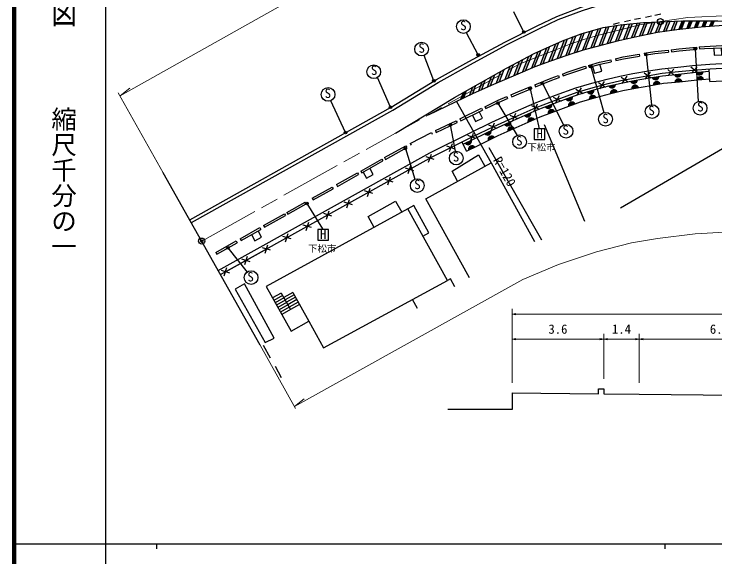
# Model space of a CAD drawing. Units: millimetres at full size, sheet at 1:1000, with parts at other scales. Extents: x 40000 to 680000, y 20000 to 380000.
# Drawn here: x 40000 to 177840, y 202409 to 309179 of the extents above; entities that cross this region are included whole.
import ezdxf
from ezdxf.enums import TextEntityAlignment as Align

# ---------------------------------------------------------------- set-up
doc = ezdxf.new("R2010")
doc.units = ezdxf.units.MM
doc.header["$LTSCALE"] = 1000
doc.header["$PDMODE"] = 32
doc.header["$PDSIZE"] = 500
doc.linetypes.add('CHAIN', pattern=[18.5, 12, -1.5, 3.5, -1.5])
for name, color, linetype, lineweight in [('M-BGD', 7, 'Continuous', 25), ('M-BGD-EXST', 7, 'Continuous', 25), ('M-BMK', 2, 'CHAIN', 13), ('M-BMK-OTRS', 5, 'Continuous', 25), ('M-BMK-SRVR', 3, 'Continuous', 25), ('M-STR-HTXT', 7, 'Continuous', 13), ('M-STR-STRC', 7, 'Continuous', 25), ('M-TTL', 2, 'Continuous', 140), ('M-TTL-BAND', 7, 'Continuous', 25)]:
    doc.layers.add(name, color=color, linetype=linetype, lineweight=lineweight)
doc.layers.add('M-OTRS', color=6, linetype='Continuous')
doc.styles.add('@ＭＳ ゴシック', font='')
doc.styles.add('ＭＳ ゴシック', font='')
doc.styles.get('@ＭＳ ゴシック').set_extended_font_data('@MS Gothic')
doc.styles.get('ＭＳ ゴシック').set_extended_font_data('MS Gothic')

# ---------------------------------------------------------------- blocks, each defined once
blk = doc.blocks.new('open_arrow')
at = {"color": 0, "linetype": 'Continuous', "lineweight": -2}
blk.add_lwpolyline([(7.5, 1.25), (0, 0), (7.5, -1.25)], dxfattribs=at)

msp = doc.modelspace()

# ---------------------------------------------------------------- hatches: boundary and pattern name
at = {"layer": 'M-BGD'}
for points in [[(175497, 297821), (174179, 297717, 0.82183)], [(166818, 296922), (165513, 296709, 0.82183)], [(171172, 297408), (169857, 297272, 0.82183)], [(169968, 295776), (171335, 295912, 0.82183)], [(174245, 296218), (175615, 296326, 0.82183)], [(158270, 295328), (156981, 295031, 0.82183)], [(162566, 296210), (161268, 295961, 0.82183)], [(161469, 294477), (162819, 294731, 0.82183)], [(165704, 295221), (167060, 295442, 0.82183)], [(154054, 294247), (152735, 293864, 0.82183)], [(157269, 293555), (158607, 293865, 0.82183)], [(149817, 292932), (148528, 292458, 0.82183)], [(153123, 292415), (154442, 292799, 0.82183)], [(145770, 291429), (144486, 290941, 0.82183)], [(149045, 291050), (150334, 291524, 0.82183)], [(141634, 289784), (140376, 289233, 0.82183)], [(145020, 289539), (146303, 290027, 0.82183)], [(141049, 287889), (142307, 288441, 0.82183)], [(137699, 288052), (136448, 287484, 0.82183)], [(137120, 286141), (138370, 286709, 0.82183)], [(133793, 286253), (132558, 285652, 0.82183)], [(129929, 284366), (128701, 283751, 0.82183)], [(133229, 284310), (134464, 284911, 0.82183)], [(129372, 282409), (130600, 283024, 0.82183)]]:
    msp.add_hatch(color=256, dxfattribs=at).paths.add_polyline_path(points)
at = {"layer": 'M-BGD-EXST'}
for points in [[(140028, 305512, 0.41421), (140367, 305412, 0.41421), (140467, 305752, 1)], [(173715, 302182, 0.41421), (174054, 302082, 0.41421), (174154, 302422, 1)], [(131050, 301046, 0.41421), (131389, 300946, 0.41421), (131489, 301286, 1)], [(164059, 301086, 0.41421), (164398, 300986, 0.41421), (164498, 301325, 1)], [(153198, 298748, 0.41421), (153537, 298648, 0.41421), (153637, 298987, 1)], [(122345, 295914, 0.41421), (122684, 295814, 0.41421), (122784, 296153, 1)], [(143712, 295377, 0.41421), (144051, 295277, 0.41421), (144151, 295616, 1)], [(141250, 294365, 0.41421), (141589, 294265, 0.41421), (141689, 294604, 1)], [(113824, 290723, 0.41421), (114163, 290623, 0.41421), (114263, 290962, 1)], [(134910, 291516, 0.41421), (135249, 291416, 0.41421), (135349, 291755, 1)], [(125576, 287269, 0.41421), (125915, 287169, 0.41421), (126015, 287508, 1)], [(104955, 285743, 0.41421), (105294, 285643, 0.41421), (105394, 285983, 1)], [(116733, 282626, 0.41421), (117072, 282526, 0.41421), (117172, 282865, 1)], [(97363, 271788, 0.41421), (97703, 271688, 0.41421), (97803, 272027, 1)], [(81839, 263082, 0.41421), (82178, 262982, 0.41421), (82278, 263321, 1)]]:
    msp.add_hatch(color=256, dxfattribs=at).paths.add_polyline_path(points)
at = {"layer": 'M-STR-STRC'}
for points in [[(161438, 304545), (161967, 304665), (163033, 307418), (162532, 307371)], [(164520, 307522), (164030, 307500), (163025, 304904), (163088, 304918), (163548, 305008)], [(165993, 307587), (165502, 307565), (164591, 305211), (165113, 305312)], [(167466, 307652), (166975, 307630), (166156, 305515), (166512, 305584), (166675, 305607)], [(167697, 305755), (168208, 305829), (168939, 307717), (168448, 307695)], [(169231, 305978), (169742, 306052), (170411, 307782), (169920, 307760)], [(170759, 306186), (171263, 306244), (171878, 307832), (171501, 307830), (171393, 307825)], [(172273, 306360), (172778, 306418), (173328, 307839), (172845, 307836)], [(173788, 306534), (174293, 306592), (174778, 307845), (174295, 307843)], [(175300, 306699), (175797, 306736), (176229, 307852), (175745, 307850)], [(177679, 307859), (177195, 307857), (176791, 306810), (177287, 306847)], [(155401, 306399), (154858, 306243), (153421, 302531), (153960, 302676)], [(155037, 302965), (155576, 303110), (156966, 306704), (156452, 306622)], [(158508, 306948), (157994, 306867), (156649, 303390), (157185, 303528)], [(160028, 307136), (159528, 307089), (158256, 303803), (158792, 303940)], [(159852, 304185), (160381, 304305), (161530, 307277), (161030, 307230)], [(148487, 301001), (148760, 301098), (149042, 301190), (150470, 304880), (149904, 304664)], [(150146, 301549), (150698, 301728), (152142, 305458), (151598, 305302)], [(153771, 305929), (153228, 305772), (151802, 302087), (151960, 302138), (152344, 302241)], [(145128, 299802), (145576, 299966), (145689, 300006), (147053, 303530), (146471, 303275)], [(148772, 304232), (148206, 304016), (146808, 300404), (147368, 300603)], [(143565, 301997), (142983, 301742), (141737, 298522), (142313, 298763)], [(145309, 302764), (144727, 302508), (143441, 299185), (144003, 299390)], [(141798, 301173), (141188, 300844), (140011, 297800), (140586, 298041)], [(138139, 299199), (137529, 298870), (136544, 296322), (137122, 296571)], [(138279, 297067), (138858, 297316), (139969, 300186), (139359, 299857)], [(136305, 298199), (135689, 297856), (134808, 295577), (135386, 295826)], [(133062, 294807), (133645, 295067), (134458, 297168), (133843, 296825)], [(130765, 295106), (130150, 294763), (129551, 293216), (130143, 293498)], [(132612, 296137), (131996, 295794), (131313, 294027), (131896, 294287)], [(128919, 294075), (128303, 293732), (127776, 292370), (128368, 292652)]]:
    msp.add_hatch(color=256, dxfattribs=at).paths.add_polyline_path(points)

# ---------------------------------------------------------------- linework, layer by layer
at = {"layer": 'M-BGD'}
for p, q in [((168639, 302101), (168683, 301704)), ((169221, 302166), (169266, 301769)), ((174227, 302653), (174263, 302255)), ((174732, 302699), (174769, 302301)), ((162958, 301294), (163025, 300900)), ((163924, 301457), (163990, 301062)), ((157330, 300191), (157417, 299801)), ((158261, 300399), (158348, 300008)), ((152407, 298918), (152518, 298533)), ((153000, 299088), (153111, 298704)), ((164115, 296390), (165137, 297748)), ((169827, 297154), (168536, 298260)), ((168629, 297061), (169734, 298353)), ((174396, 297625), (173118, 298747)), ((173196, 297547), (174317, 298825)), ((176815, 295932), (176712, 298418)), ((147081, 297092), (147220, 296717)), ((147851, 297378), (147990, 297003)), ((160799, 295755), (159403, 296726)), ((159616, 295543), (160587, 296938)), ((165305, 296558), (163947, 297580)), ((142419, 295226), (142572, 294857)), ((156340, 294727), (154908, 295643)), ((155166, 294469), (156082, 295901)), ((176815, 295932), (179313, 296036)), ((141659, 294912), (141812, 294542)), ((151932, 293512), (150461, 294363)), ((150770, 293202), (151622, 294673)), ((136905, 292929), (137060, 292560)), ((137712, 293269), (137867, 292900)), ((147631, 292007), (146104, 292755)), ((146494, 291617), (147242, 293144)), ((132578, 290960), (132750, 290599)), ((143338, 290376), (141802, 291104)), ((142206, 289972), (142935, 291508)), ((127678, 288537), (131919, 290646)), ((127856, 288179), (132097, 290288)), ((131919, 290646), (132097, 290288)), ((138030, 288109), (138684, 289678)), ((122865, 286262), (126959, 288180)), ((126959, 288180), (127129, 287818)), ((127678, 288537), (127856, 288179)), ((139142, 288567), (137573, 289220)), ((123034, 285900), (127129, 287818)), ((134958, 286676), (133380, 287307)), ((133854, 286202), (134484, 287781)), ((144238, 287443), (152181, 268447)), ((117907, 283712), (122070, 285890)), ((122070, 285890), (122240, 285527)), ((122865, 286262), (123034, 285900)), ((129738, 284180), (130328, 285774)), ((128990, 282218), (128094, 284007)), ((130831, 284682), (129236, 285272)), ((112865, 280932), (117061, 283286)), ((113061, 280583), (117256, 282937)), ((117061, 283286), (117256, 282937)), ((117907, 283712), (118112, 283368)), ((126719, 282628), (125121, 283208)), ((125630, 282119), (126210, 283717)), ((133392, 282954), (143745, 264779)), ((121529, 280041), (122102, 281642)), ((108175, 278301), (112326, 280630)), ((108371, 277952), (112522, 280281)), ((112326, 280630), (112522, 280281)), ((112865, 280932), (113061, 280583)), ((122615, 280555), (121015, 281128)), ((118605, 278352), (116983, 278862)), ((117539, 277797), (118049, 279418)), ((103432, 275639), (107536, 277942)), ((103627, 275290), (107732, 277593)), ((107536, 277942), (107732, 277593)), ((108175, 278301), (108371, 277952)), ((113518, 275562), (114029, 277184)), ((114584, 276118), (112963, 276628)), ((98655, 272959), (102579, 275161)), ((98851, 272610), (102775, 274812)), ((102579, 275161), (102775, 274812)), ((103432, 275639), (103627, 275290)), ((110563, 273883), (108942, 274394)), ((109497, 273328), (110008, 274949)), ((98655, 272959), (98851, 272610)), ((93678, 270166), (97268, 272181)), ((93874, 269817), (97464, 271832)), ((97268, 272181), (97464, 271832)), ((106542, 271649), (104921, 272159)), ((105476, 271093), (105987, 272715)), ((101456, 268859), (101966, 270481)), ((89082, 267587), (93186, 269890)), ((89278, 267239), (93381, 269541)), ((93186, 269890), (93381, 269541)), ((93678, 270166), (93874, 269817)), ((102522, 269415), (100900, 269925)), ((89082, 267587), (89278, 267239)), ((98501, 267180), (96879, 267691)), ((97435, 266625), (97945, 268246)), ((84461, 264995), (88354, 267179)), ((84657, 264646), (88550, 266830)), ((88354, 267179), (88550, 266830)), ((84461, 264995), (84657, 264646)), ((94480, 264946), (92858, 265456)), ((93414, 264390), (93924, 266012)), ((79656, 262299), (83669, 264550)), ((79852, 261950), (83865, 264201)), ((83669, 264550), (83865, 264201)), ((89393, 262156), (89903, 263777)), ((79656, 262299), (79852, 261950)), ((81606, 258498), (89853, 263081)), ((90459, 262712), (88837, 263222)), ((86438, 260477), (84816, 260987)), ((85372, 259922), (85882, 261543)), ((81351, 257687), (81861, 259309)), ((82417, 258243), (80795, 258753)), ((92553, 254288), (90854, 253340)), ((92811, 253825), (91112, 252877)), ((92553, 254288), (94360, 251048)), ((94814, 254400), (93042, 253412)), ((95072, 253937), (93300, 252949)), ((94814, 254400), (97960, 248758)), ((93070, 253362), (91370, 252414)), ((93328, 252899), (91628, 251951)), ((93586, 252436), (91886, 251489)), ((95330, 253474), (93558, 252486)), ((95588, 253011), (93816, 252023)), ((95846, 252549), (94074, 251560)), ((119316, 251303), (118366, 253049)), ((93844, 251974), (92145, 251026)), ((94102, 251511), (92403, 250563)), ((94360, 251048), (92661, 250100)), ((96132, 252036), (94360, 251048)), ((89022, 244033), (90397, 241553)), ((91333, 239948), (92562, 237712)), ((137956, 234662), (154956, 234484))]:
    msp.add_line(p, q, dxfattribs=at)
for points in [[(74566, 268718), (114166, 290832), (123099, 296288), (129469, 299812), (136521, 303677), (142903, 306878), (146770, 308697), (151547, 310515), (155528, 311766), (158963, 312768), (167357, 314380), (171855, 315043), (174318, 315240)], [(74883, 268151), (114494, 290271), (123426, 295726), (129783, 299243), (136823, 303101), (143187, 306293), (147024, 308098), (151760, 309901), (155717, 311144), (159115, 312136), (167466, 313739), (171928, 314397), (174369, 314592)], [(163924, 301457), (165981, 301804), (168639, 302101)], [(169221, 302166), (170763, 302339), (174227, 302653)], [(169266, 301769), (170804, 301941), (174263, 302255)], [(174732, 302699), (175762, 302792), (179187, 302961)], [(174769, 302301), (175790, 302393), (179207, 302562)], [(177638, 302484), (177707, 301086), (179205, 301160), (179136, 302558)], [(158261, 300399), (159757, 300732), (162560, 301227), (162958, 301294)], [(158348, 300008), (159835, 300340), (162628, 300833), (163025, 300900)], [(163990, 301062), (166037, 301407), (168683, 301704)], [(80164, 258726), (121796, 281861), (129837, 285885), (133970, 287895), (137593, 289541), (142355, 291628), (146498, 293203), (150467, 294663), (153644, 295587), (156643, 296389), (159106, 296957), (161669, 297477), (164761, 298005), (167368, 298430), (170545, 298748), (173445, 299064), (176812, 299329), (179220, 299435)], [(153000, 299088), (155140, 299702), (157330, 300191)], [(153111, 298704), (155238, 299315), (157417, 299801)], [(153732, 298882), (154119, 297537), (155560, 297951), (155174, 299296)], [(80606, 257942), (122216, 281064), (130236, 285078), (134353, 287081), (137960, 288719), (142696, 290795), (146813, 292360), (150748, 293807), (153886, 294720), (156861, 295516), (159296, 296078), (161835, 296592), (164909, 297117), (167485, 297538), (170639, 297853), (173530, 298168), (176867, 298431), (179259, 298536)], [(128318, 283559), (130457, 284630), (134565, 286628), (138163, 288263), (142885, 290332), (146988, 291892), (150905, 293332), (154021, 294239), (156981, 295031), (159402, 295589), (161926, 296100), (164992, 296624), (167550, 297042), (170691, 297355), (173576, 297670), (176733, 297918)], [(147851, 297378), (148775, 297720), (152136, 298840), (152407, 298918)], [(147990, 297003), (148908, 297343), (152255, 298458), (152518, 298533)], [(128990, 282218), (131121, 283285), (135204, 285271), (138775, 286893), (143453, 288943), (147513, 290487), (151373, 291906), (154424, 292794), (157344, 293575), (159719, 294123), (162202, 294626), (165239, 295145), (167746, 295554), (170846, 295863), (173716, 296176), (176795, 296419)], [(142419, 295226), (145618, 296550), (147081, 297092)], [(142572, 294857), (145764, 296177), (147220, 296717)], [(188911, 297616), (180532, 283411), (159243, 271005)], [(137712, 293269), (139100, 293853), (141659, 294912)], [(137867, 292900), (139254, 293483), (141812, 294542)], [(132578, 290960), (135229, 292224), (136905, 292929)], [(132750, 290599), (135393, 291859), (137060, 292560)], [(130144, 289317), (130767, 288063), (132110, 288731), (131487, 289985)], [(127238, 276293), (126155, 278255), (131361, 281507), (132604, 279253)], [(129571, 257333), (121007, 272855), (133816, 279922), (142365, 264428)], [(108646, 278106), (109332, 276885), (110640, 277619), (109955, 278840)], [(110809, 267214), (109626, 269367), (115039, 272377), (116237, 270196)], [(120405, 265504), (121563, 266143), (118617, 271506), (117450, 270862)], [(86699, 265792), (87384, 264571), (88692, 265305), (88007, 266526)], [(126711, 255559), (125830, 257124), (125218, 256780)], [(137956, 234662), (137956, 231441), (125288, 231441)], [(154956, 234484), (154956, 235473), (155956, 235473), (155956, 234473)], [(155956, 234473), (162956, 234400), (194456, 234071), (209456, 233914), (216456, 233841)]]:
    msp.add_lwpolyline(points, dxfattribs=at)
for points in [[(89612, 255567), (94489, 246822), (97960, 248758), (100878, 243526), (125218, 256780), (117450, 270862)], [(83464, 255105), (89376, 244556), (91133, 245434), (85307, 256137)]]:
    msp.add_lwpolyline(points, close=True, dxfattribs=at)
for centre, radius, start, end in [((174828, 297899), 674, 195.67041, 353.3286), ((166145, 296945), 674, 200.43806, 358.09625), ((170501, 297470), 674, 197.0474, 354.70559), ((170665, 295709), 700, 16.8781, 174.53629), ((174941, 296137), 700, 15.67041, 173.3286), ((157596, 295306), 674, 204.15802, 1.81621), ((161892, 296213), 674, 202.03427, 359.69246), ((162169, 294471), 700, 21.82548, 179.48367), ((166404, 295197), 700, 20.43806, 178.09625), ((153357, 294186), 700, 207.37092, 5.02911), ((157969, 293578), 700, 24.2193, 181.87749), ((149125, 292822), 700, 211.35699, 9.01518), ((153820, 292477), 700, 27.38907, 185.04726), ((145080, 291312), 700, 211.99289, 9.65108), ((149737, 291160), 700, 31.35699, 189.01518), ((140951, 289632), 700, 214.83391, 12.4921), ((145710, 289656), 700, 31.99289, 189.65108), ((141732, 288041), 700, 34.83391, 192.4921), ((137017, 287891), 700, 215.60196, 13.26015), ((137801, 286302), 700, 35.60196, 193.26015), ((133116, 286074), 700, 217.1108, 14.76899), ((129254, 284180), 700, 217.75807, 15.41627), ((133906, 284489), 700, 37.1108, 194.76899), ((130047, 282596), 700, 37.75807, 195.41627)]:
    msp.add_arc(centre, radius, start, end, dxfattribs=at)
at = {"layer": 'M-BGD-EXST'}
for p, q in [((140247, 305632), (138299, 309613)), ((131270, 301166), (128949, 305499)), ((173935, 302302), (174560, 291965)), ((122565, 296034), (120627, 301015)), ((164278, 301206), (165364, 291346)), ((153418, 298868), (156014, 289807)), ((114044, 290843), (111481, 296690)), ((143931, 295497), (148048, 287375)), ((141470, 294484), (143275, 286630)), ((105174, 285863), (102289, 292123)), ((126989, 291994), (133816, 279922)), ((135129, 291636), (138919, 285310)), ((125795, 287388), (126754, 282189)), ((144385, 286578), (142285, 286578)), ((142285, 286578), (142285, 284478)), ((144385, 284478), (144385, 286578)), ((142285, 284478), (144385, 284478)), ((116952, 282745), (118841, 276720)), ((97583, 271907), (100642, 266921)), ((101822, 266820), (99722, 266820)), ((99722, 266820), (99722, 264720)), ((101822, 264720), (101822, 266820)), ((99722, 264720), (101822, 264720)), ((82059, 263202), (85827, 258436))]:
    msp.add_line(p, q, dxfattribs=at)
for centre, radius in [((128360, 306714), 1350), ((140247, 305632), 250), ((120145, 302276), 1350), ((173935, 302302), 250), ((131270, 301166), 250), ((164278, 301206), 250), ((110741, 297819), 1350), ((153418, 298868), 250), ((122565, 296034), 250), ((143931, 295497), 250), ((101756, 293363), 1350), ((141470, 294484), 250), ((114044, 290843), 250), ((135129, 291636), 250), ((165470, 290001), 1350), ((174913, 290662), 1350), ((156311, 288490), 1350), ((125795, 287388), 250), ((148568, 286129), 1350), ((105174, 285863), 250), ((139408, 284052), 1350), ((116952, 282745), 250), ((126959, 280855), 1350), ((119295, 275449), 1350), ((97583, 271907), 250), ((82059, 263202), 250), ((86623, 257345), 1350)]:
    msp.add_circle(centre, radius, dxfattribs=at)
at = {"layer": 'M-BMK'}
msp.add_lwpolyline([(76903, 264525), (139356, 299325), (143451, 300945), (146546, 302163), (149500, 303288), (152455, 304272), (155737, 305209), (159207, 306100), (163052, 307037), (167120, 307692), (172525, 308490), (180843, 308917), (187455, 308917), (195706, 308342), (202970, 307280), (210706, 305627), (217137, 303764), (222555, 301887), (262019, 288528), (309784, 272650)], dxfattribs=at)
at = {"layer": 'M-BMK-OTRS'}
msp.add_line((88426, 244068), (69338, 277957), dxfattribs=at)
at = {"layer": 'M-BMK-SRVR'}
for centre in [(167120, 307692), (76903, 264525)]:
    msp.add_circle(centre, 600, dxfattribs=at)
at = {"layer": 'M-OTRS'}
msp.add_point((76903, 264525), dxfattribs=at)
msp.add_point((76903, 264525), dxfattribs=at)
at = {"layer": 'M-STR-HTXT'}
for p, q in [((60847, 293072), (118341, 325419)), ((60490, 293708), (69338, 277957)), ((60847, 293072), (62772, 294596)), ((137956, 236662), (137956, 251176)), ((237956, 250176), (137956, 250176)), ((155956, 237473), (155956, 246257)), ((162956, 236662), (162956, 246257)), ((88426, 244068), (95356, 231629)), ((137956, 245257), (155956, 245257)), ((155956, 245257), (162956, 245257)), ((162956, 245257), (194456, 245257)), ((95156, 231987), (97088, 233502))]:
    msp.add_line(p, q, dxfattribs=at)
msp.add_lwpolyline([(95156, 231987), (140088, 257001), (147046, 259905), (154556, 262407), (161415, 264160), (166539, 265066), (173939, 265970), (179797, 266261), (185185, 266283), (192056, 265864), (198097, 265091), (203853, 264014), (208006, 262988), (212473, 261594), (218779, 259518), (251711, 249164)], dxfattribs=at)
at = {"layer": 'M-STR-STRC'}
for p, q in [((165326, 308765), (164150, 308523)), ((161218, 307906), (160044, 307657)), ((163033, 307418), (161967, 304665)), ((163205, 308327), (162031, 308079)), ((164030, 307500), (163025, 304904)), ((164520, 307522), (163548, 305008)), ((165502, 307565), (164591, 305211)), ((165993, 307587), (165113, 305312)), ((166975, 307630), (166156, 305515)), ((167466, 307652), (166675, 305607)), ((168448, 307695), (167697, 305755)), ((168939, 307717), (168208, 305829)), ((169920, 307760), (169231, 305978)), ((170411, 307782), (169742, 306052)), ((171393, 307825), (170759, 306186)), ((171878, 307832), (171263, 306244)), ((172845, 307836), (172273, 306360)), ((173328, 307839), (172778, 306418)), ((174295, 307843), (173788, 306534)), ((174778, 307845), (174293, 306592)), ((175745, 307850), (175300, 306699)), ((176229, 307852), (175797, 306736)), ((177195, 307857), (176791, 306810)), ((177679, 307859), (177287, 306847)), ((154858, 306243), (153421, 302531)), ((155401, 306399), (153960, 302676)), ((156452, 306622), (155037, 302965)), ((156966, 306704), (155576, 303110)), ((157994, 306867), (156649, 303390)), ((158508, 306948), (157185, 303528)), ((159528, 307089), (158256, 303803)), ((160028, 307136), (158792, 303940)), ((161030, 307230), (159852, 304185)), ((161530, 307277), (160381, 304305)), ((162532, 307371), (161438, 304545)), ((149904, 304664), (148487, 301001)), ((150470, 304880), (149042, 301190)), ((151598, 305302), (150146, 301549)), ((152142, 305458), (150698, 301728)), ((153228, 305772), (151802, 302087)), ((153771, 305929), (152344, 302241)), ((146471, 303275), (145128, 299802)), ((147053, 303530), (145689, 300006)), ((148206, 304016), (146808, 300404)), ((148772, 304232), (147368, 300603)), ((143565, 301997), (142313, 298763)), ((144727, 302508), (143441, 299185)), ((145309, 302764), (144003, 299390)), ((141188, 300844), (140011, 297800)), ((141798, 301173), (140586, 298041)), ((142983, 301742), (141737, 298522)), ((138139, 299199), (137122, 296571)), ((139359, 299857), (138279, 297067)), ((139969, 300186), (138858, 297316)), ((135689, 297856), (134808, 295577)), ((136305, 298199), (135386, 295826)), ((137529, 298870), (136544, 296322)), ((133843, 296825), (133062, 294807)), ((134458, 297168), (133645, 295067)), ((130765, 295106), (130143, 293498)), ((131996, 295794), (131313, 294027)), ((132612, 296137), (131896, 294287)), ((128303, 293732), (127776, 292370)), ((128919, 294075), (128368, 292652)), ((130150, 294763), (129551, 293216))]:
    msp.add_line(p, q, dxfattribs=at)
for points in [[(167189, 309134), (166953, 309101), (166010, 308907)], [(115041, 285777), (126607, 292785), (136846, 298502), (142278, 301432), (147854, 303882), (151508, 305275), (155834, 306524), (159203, 307058), (163807, 307491), (171501, 307830), (178399, 307862), (185536, 307708), (189840, 307522), (194629, 307121), (198059, 306812), (201180, 306287), (205258, 305639), (209098, 304741), (212837, 303691), (217225, 302425), (220685, 301251), (225421, 299703), (298524, 275479)], [(158993, 307434), (158560, 307342), (157827, 307151)], [(121504, 289378), (130361, 293602), (134340, 295377), (139116, 297427), (142484, 298834), (145576, 299966), (148760, 301098), (151960, 302138), (155954, 303212), (158956, 303982), (163088, 304918), (166512, 305584), (170313, 306134), (175106, 306685), (179541, 307015)]]:
    msp.add_lwpolyline(points, dxfattribs=at)
at = {"layer": 'M-TTL'}
msp.add_line((40000, 380000), (40000, 20000), dxfattribs=at)
at = {"layer": 'M-TTL-BAND'}
for p, q in [((58000, 370000), (58000, 20000)), ((40000, 205000), (579000, 205000)), ((68000, 205000), (68000, 204000)), ((168000, 205000), (168000, 204000))]:
    msp.add_line(p, q, dxfattribs=at)

# ---------------------------------------------------------------- block references
at = {"layer": 'M-STR-HTXT', "xscale": 100, "yscale": 100}
for p in [(137956, 250176), (137956, 245257), (155956, 245257), (162956, 245257)]:
    msp.add_blockref('open_arrow', p, dxfattribs=at)
at = {"layer": 'M-STR-HTXT', "xscale": 100, "yscale": 100, "rotation": 180}
for p in [(155956, 245257), (162956, 245257)]:
    msp.add_blockref('open_arrow', p, dxfattribs=at)

# ---------------------------------------------------------------- texts
at = {"layer": 'M-BGD-EXST', "style": 'ＭＳ ゴシック'}
for s, height, p in [('H', 1833, (142738, 284170)), ('下松市', 1320, (140936, 281936)), ('H', 1833, (100175, 264412)), ('下松市', 1320, (97847, 261993))]:
    msp.add_text(s, height=height, dxfattribs=at).set_placement(p, align=Align.BOTTOM_LEFT)
at = {"layer": 'M-STR-HTXT', "style": 'ＭＳ ゴシック'}
msp.add_text('R=120', height=1833, rotation=299.492, dxfattribs=at).set_placement((133663, 280194), align=Align.BOTTOM_LEFT)
for s, p in [('3.6', (146956, 245757)), ('6.3', (178706, 245757)), ('1.4', (159456, 245757))]:
    msp.add_text(s, height=1833, dxfattribs=at).set_placement(p, align=Align.BOTTOM_CENTER)
at = {"layer": 'M-STR-STRC', "style": 'ＭＳ ゴシック'}
for p in [(127792, 305429), (119589, 300994), (110232, 296619), (101143, 292095), (164806, 288720), (174406, 289449), (155752, 287140), (147914, 284892), (138790, 282765), (126334, 279605), (118764, 274170), (85952, 256018)]:
    msp.add_text('S', height=1833, rotation=2.404, dxfattribs=at).set_placement(p, align=Align.BOTTOM_LEFT)
at = {"layer": 'M-TTL-BAND', "style": '@ＭＳ ゴシック', "width": 1.4}
msp.add_text('平  面  図', height=3666, rotation=270, dxfattribs=at).set_placement((49777, 306475), align=Align.MIDDLE_RIGHT)
at = {"layer": 'M-TTL-BAND', "style": '@ＭＳ ゴシック'}
msp.add_text('縮尺千分の一', height=3666, rotation=270, dxfattribs=at).set_placement((49777, 261030), align=Align.MIDDLE_RIGHT)

doc.saveas('drawing.dxf')
